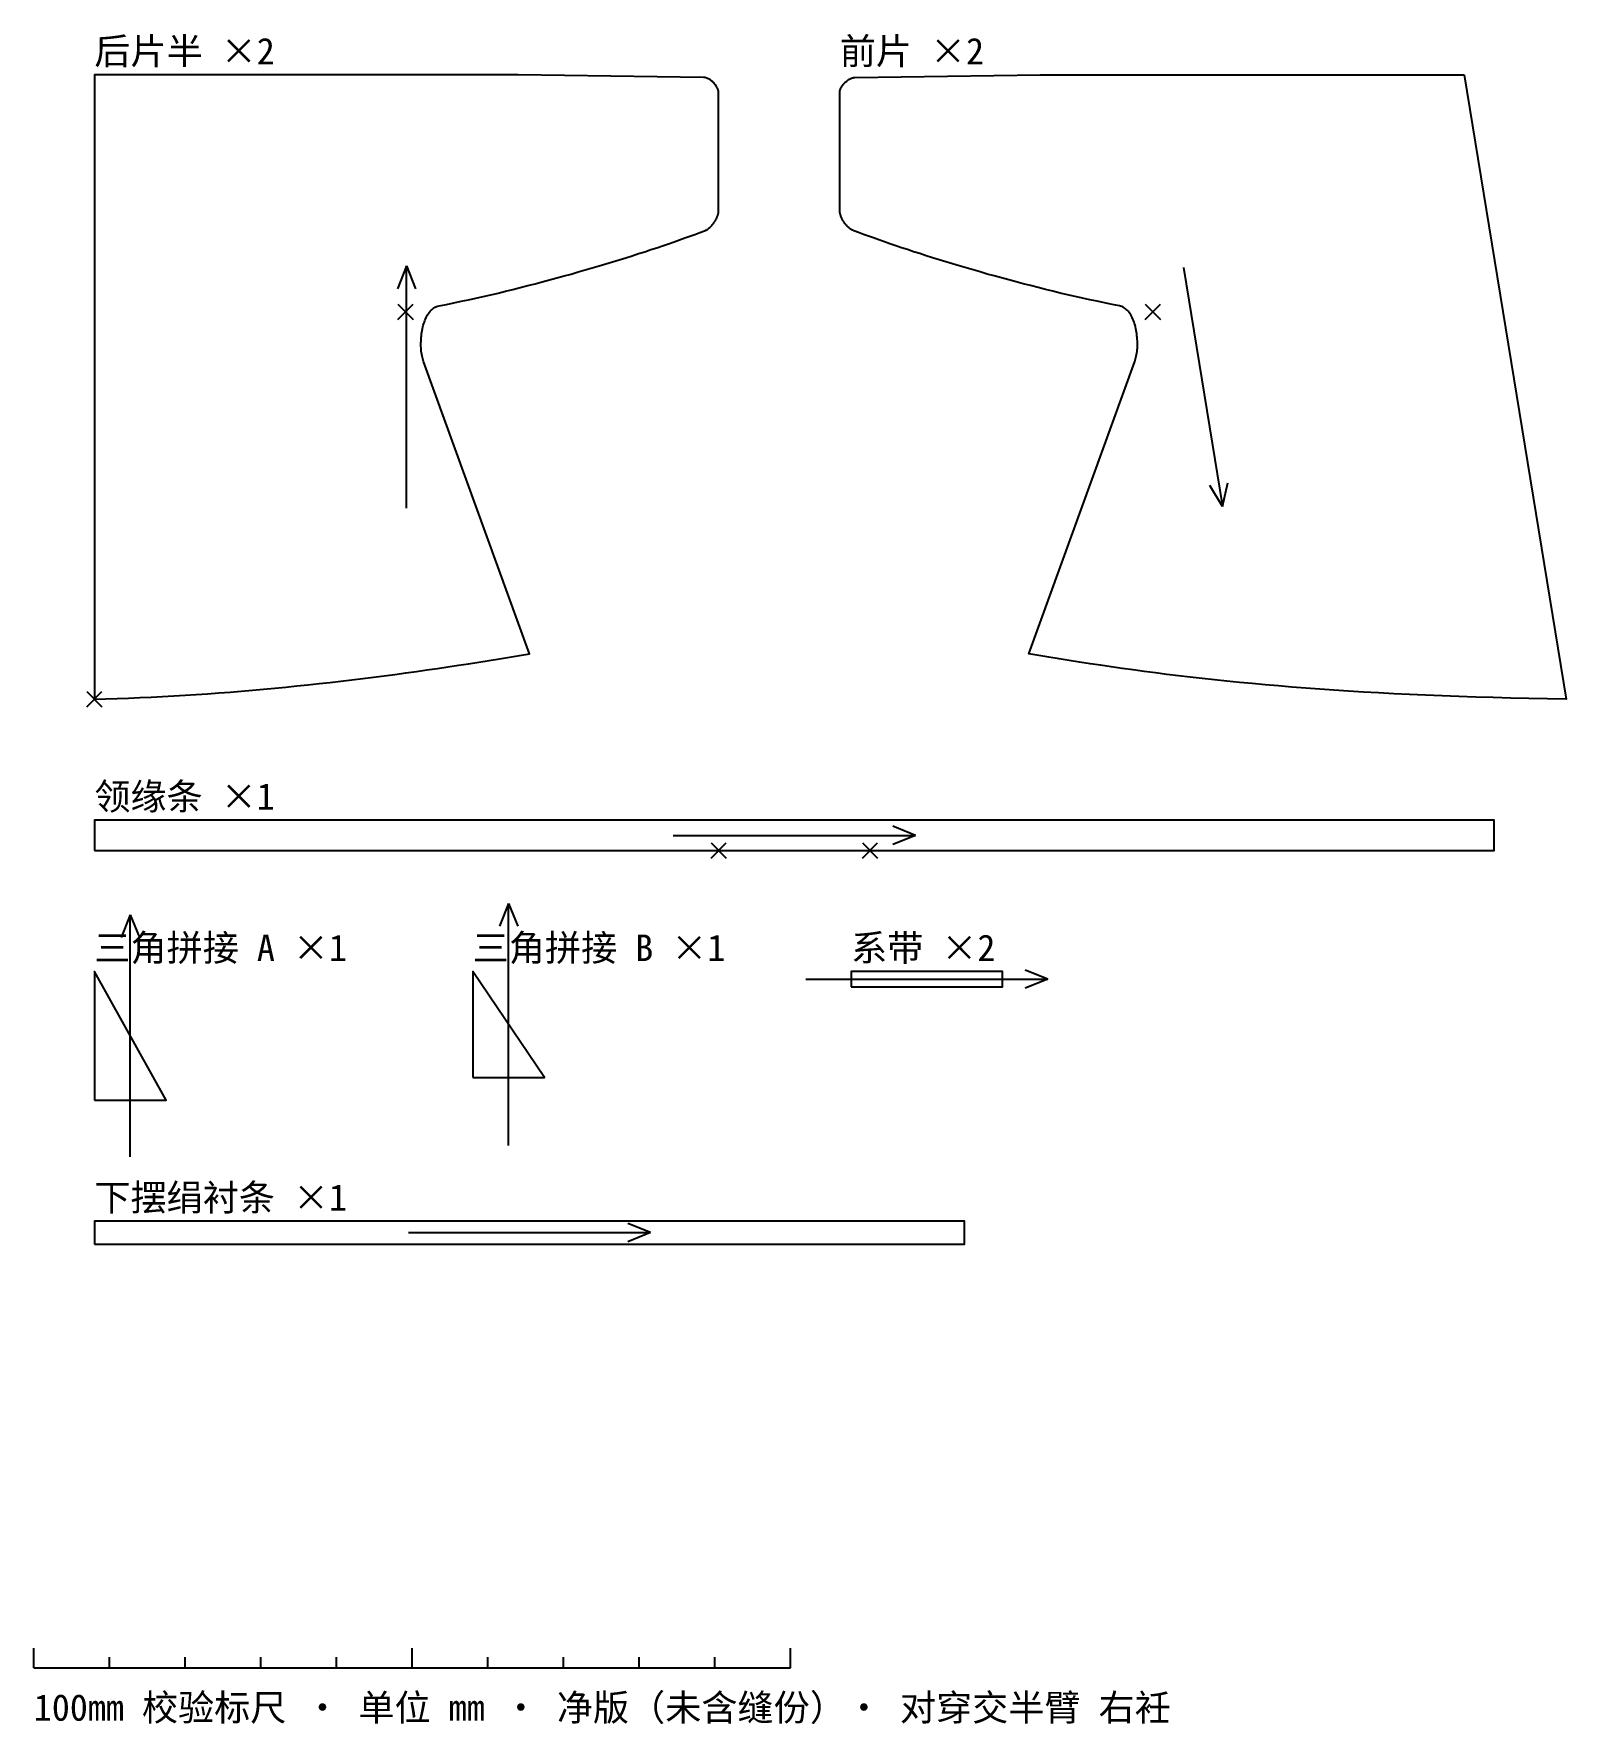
# Model space of a CAD drawing. Header units: millimetres. Extents: x 40 to 2065, y -135 to 2099.
import ezdxf

# ---------------------------------------------------------------- set-up
doc = ezdxf.new("R2010")
doc.units = ezdxf.units.MM
for name, color, linetype in [('CUT_轮廓', 7, 'Continuous'), ('DIM_标注', 4, 'Continuous'), ('GRAIN_布纹', 8, 'Continuous'), ('NOTCH_刀口', 1, 'Continuous'), ('TEXT_文字', 3, 'Continuous')]:
    doc.layers.add(name, color=color, linetype=linetype)
doc.styles.add('CN', font='simsun.ttc')

msp = doc.modelspace()

# ---------------------------------------------------------------- linework, layer by layer
at = {"layer": 'CUT_轮廓'}
for points in [[(120, 1220), (135, 1220.4), (150, 1220.9), (165, 1221.5), (180, 1222.1), (195, 1222.8), (209.9, 1223.5), (224.9, 1224.4), (239.8, 1225.3), (254.7, 1226.2), (269.6, 1227.3), (284.5, 1228.4), (299.3, 1229.5), (314.1, 1230.7), (328.9, 1232), (343.7, 1233.3), (358.4, 1234.6), (373.1, 1236.1), (387.7, 1237.5), (402.3, 1239.1), (416.9, 1240.6), (431.4, 1242.2), (445.8, 1243.9), (460.2, 1245.6), (474.6, 1247.4), (488.9, 1249.2), (503.1, 1251), (517.3, 1252.8), (531.4, 1254.8), (545.5, 1256.7), (559.5, 1258.7), (573.4, 1260.7), (587.2, 1262.7), (601, 1264.8), (614.6, 1266.9), (628.3, 1269), (641.8, 1271.2), (655.2, 1273.3), (668.6, 1275.5), (681.8, 1277.8), (695, 1280), (555, 1666.2), (554.5, 1667.9), (554, 1669.7), (553.5, 1671.5), (553.1, 1673.5), (552.7, 1675.5), (552.4, 1677.6), (552.1, 1679.7), (551.9, 1681.9), (551.7, 1684.1), (551.6, 1686.4), (551.6, 1688.7), (551.6, 1691), (551.7, 1693.3), (551.8, 1695.7), (551.9, 1698), (552.2, 1700.4), (552.5, 1702.7), (552.8, 1705), (553.2, 1707.4), (553.7, 1709.6), (554.2, 1711.9), (554.7, 1714.1), (555.4, 1716.3), (556.1, 1718.4), (556.8, 1720.4), (557.6, 1722.4), (558.5, 1724.3), (559.4, 1726.2), (560.4, 1727.9), (561.5, 1729.6), (562.6, 1731.2), (563.8, 1732.6), (565, 1734), (566.3, 1735.2), (567.7, 1736.3), (569.1, 1737.3), (570.6, 1738.2), (572.2, 1738.9), (573.8, 1739.5), (575.5, 1739.9), (585.2, 1741.8), (594.9, 1743.7), (604.6, 1745.8), (614.4, 1747.9), (624.2, 1750), (634, 1752.2), (643.8, 1754.5), (653.6, 1756.8), (663.4, 1759.1), (673.2, 1761.5), (682.9, 1764), (692.7, 1766.5), (702.4, 1769), (712, 1771.5), (721.6, 1774.1), (731.2, 1776.7), (740.7, 1779.3), (750.1, 1781.9), (759.5, 1784.6), (768.7, 1787.3), (777.9, 1789.9), (787, 1792.6), (796, 1795.3), (804.8, 1798), (813.6, 1800.7), (822.2, 1803.4), (830.7, 1806.1), (839.1, 1808.8), (847.3, 1811.4), (855.4, 1814.1), (863.3, 1816.7), (871, 1819.3), (878.6, 1821.9), (886, 1824.4), (893.2, 1827), (900.3, 1829.5), (907.1, 1831.9), (913.7, 1834.3), (920.2, 1836.7), (926.4, 1839), (927.1, 1839.3), (927.8, 1839.7), (928.5, 1840), (929.2, 1840.4), (929.9, 1840.8), (930.6, 1841.3), (931.3, 1841.8), (931.9, 1842.3), (932.6, 1842.8), (933.3, 1843.4), (933.9, 1844), (934.6, 1844.6), (935.2, 1845.2), (935.8, 1845.9), (936.4, 1846.6), (937, 1847.3), (937.6, 1848), (938.2, 1848.7), (938.7, 1849.5), (939.2, 1850.2), (939.7, 1851), (940.2, 1851.8), (940.7, 1852.6), (941.2, 1853.4), (941.6, 1854.2), (942, 1855), (942.4, 1855.8), (942.8, 1856.6), (943.1, 1857.4), (943.4, 1858.3), (943.7, 1859.1), (944, 1859.9), (944.2, 1860.7), (944.4, 1861.6), (944.6, 1862.4), (944.7, 1863.2), (944.8, 1864), (944.9, 1864.8), (945, 1865.5), (945, 1866.3), (945, 2021.3), (945, 2022), (944.9, 2022.6), (944.8, 2023.3), (944.7, 2024), (944.5, 2024.7), (944.3, 2025.4), (944, 2026.1), (943.8, 2026.8), (943.4, 2027.4), (943.1, 2028.1), (942.7, 2028.8), (942.3, 2029.5), (941.9, 2030.2), (941.5, 2030.9), (941, 2031.5), (940.5, 2032.2), (940, 2032.8), (939.4, 2033.4), (938.9, 2034.1), (938.3, 2034.7), (937.7, 2035.3), (937.1, 2035.8), (936.4, 2036.4), (935.8, 2036.9), (935.2, 2037.4), (934.5, 2037.9), (933.8, 2038.4), (933.2, 2038.8), (932.5, 2039.2), (931.8, 2039.6), (931.1, 2039.9), (930.4, 2040.3), (929.7, 2040.6), (929.1, 2040.8), (928.4, 2041), (927.7, 2041.2), (927, 2041.4), (926.3, 2041.5), (925.7, 2041.5), (925, 2041.6), (680, 2045), (215, 2045), (120, 2045)], [(1930, 2045), (2065, 1220), (2040.1, 1220.4), (2015.7, 1220.9), (1991.9, 1221.5), (1968.4, 1222.1), (1945.5, 1222.8), (1923, 1223.5), (1900.9, 1224.4), (1879.3, 1225.3), (1858.1, 1226.2), (1837.3, 1227.3), (1817, 1228.4), (1797, 1229.5), (1777.4, 1230.7), (1758.1, 1232), (1739.3, 1233.3), (1720.8, 1234.6), (1702.6, 1236.1), (1684.7, 1237.5), (1667.2, 1239.1), (1650, 1240.6), (1633.1, 1242.2), (1616.5, 1243.9), (1600.1, 1245.6), (1584, 1247.4), (1568.2, 1249.2), (1552.7, 1251), (1537.3, 1252.8), (1522.2, 1254.8), (1507.3, 1256.7), (1492.7, 1258.7), (1478.2, 1260.7), (1463.9, 1262.7), (1449.8, 1264.8), (1435.8, 1266.9), (1422, 1269), (1408.4, 1271.2), (1394.8, 1273.3), (1381.5, 1275.5), (1368.2, 1277.8), (1355, 1280), (1495, 1666.2), (1495.5, 1667.9), (1496, 1669.7), (1496.5, 1671.5), (1496.9, 1673.5), (1497.3, 1675.5), (1497.6, 1677.6), (1497.9, 1679.7), (1498.1, 1681.9), (1498.3, 1684.1), (1498.4, 1686.4), (1498.4, 1688.7), (1498.4, 1691), (1498.3, 1693.3), (1498.2, 1695.7), (1498.1, 1698), (1497.8, 1700.4), (1497.5, 1702.7), (1497.2, 1705), (1496.8, 1707.4), (1496.3, 1709.6), (1495.8, 1711.9), (1495.3, 1714.1), (1494.6, 1716.3), (1493.9, 1718.4), (1493.2, 1720.4), (1492.4, 1722.4), (1491.5, 1724.3), (1490.6, 1726.2), (1489.6, 1727.9), (1488.5, 1729.6), (1487.4, 1731.2), (1486.2, 1732.6), (1485, 1734), (1483.7, 1735.2), (1482.3, 1736.3), (1480.9, 1737.3), (1479.4, 1738.2), (1477.8, 1738.9), (1476.2, 1739.5), (1474.5, 1739.9), (1464.8, 1741.8), (1455.1, 1743.7), (1445.4, 1745.8), (1435.6, 1747.9), (1425.8, 1750), (1416, 1752.2), (1406.2, 1754.5), (1396.4, 1756.8), (1386.6, 1759.1), (1376.8, 1761.5), (1367.1, 1764), (1357.3, 1766.5), (1347.6, 1769), (1338, 1771.5), (1328.4, 1774.1), (1318.8, 1776.7), (1309.3, 1779.3), (1299.9, 1781.9), (1290.5, 1784.6), (1281.3, 1787.3), (1272.1, 1789.9), (1263, 1792.6), (1254, 1795.3), (1245.2, 1798), (1236.4, 1800.7), (1227.8, 1803.4), (1219.3, 1806.1), (1210.9, 1808.8), (1202.7, 1811.4), (1194.6, 1814.1), (1186.7, 1816.7), (1179, 1819.3), (1171.4, 1821.9), (1164, 1824.4), (1156.8, 1827), (1149.7, 1829.5), (1142.9, 1831.9), (1136.3, 1834.3), (1129.8, 1836.7), (1123.6, 1839), (1122.9, 1839.3), (1122.2, 1839.7), (1121.5, 1840), (1120.8, 1840.4), (1120.1, 1840.8), (1119.4, 1841.3), (1118.7, 1841.8), (1118.1, 1842.3), (1117.4, 1842.8), (1116.7, 1843.4), (1116.1, 1844), (1115.4, 1844.6), (1114.8, 1845.2), (1114.2, 1845.9), (1113.6, 1846.6), (1113, 1847.3), (1112.4, 1848), (1111.8, 1848.7), (1111.3, 1849.5), (1110.8, 1850.2), (1110.3, 1851), (1109.8, 1851.8), (1109.3, 1852.6), (1108.8, 1853.4), (1108.4, 1854.2), (1108, 1855), (1107.6, 1855.8), (1107.2, 1856.6), (1106.9, 1857.4), (1106.6, 1858.3), (1106.3, 1859.1), (1106, 1859.9), (1105.8, 1860.7), (1105.6, 1861.6), (1105.4, 1862.4), (1105.3, 1863.2), (1105.2, 1864), (1105.1, 1864.8), (1105, 1865.5), (1105, 1866.3), (1105, 2021.3), (1105, 2022), (1105.1, 2022.6), (1105.2, 2023.3), (1105.3, 2024), (1105.5, 2024.7), (1105.7, 2025.4), (1106, 2026.1), (1106.2, 2026.8), (1106.6, 2027.4), (1106.9, 2028.1), (1107.3, 2028.8), (1107.7, 2029.5), (1108.1, 2030.2), (1108.5, 2030.9), (1109, 2031.5), (1109.5, 2032.2), (1110, 2032.8), (1110.6, 2033.4), (1111.1, 2034.1), (1111.7, 2034.7), (1112.3, 2035.3), (1112.9, 2035.8), (1113.6, 2036.4), (1114.2, 2036.9), (1114.8, 2037.4), (1115.5, 2037.9), (1116.2, 2038.4), (1116.8, 2038.8), (1117.5, 2039.2), (1118.2, 2039.6), (1118.9, 2039.9), (1119.6, 2040.3), (1120.3, 2040.6), (1120.9, 2040.8), (1121.6, 2041), (1122.3, 2041.2), (1123, 2041.4), (1123.7, 2041.5), (1124.3, 2041.5), (1125, 2041.6), (1370, 2045), (1930, 2045)], [(120, 1020), (1970, 1020), (1970, 1060), (120, 1060)], [(120, 690), (215, 690), (120, 860)], [(620, 720), (715, 720), (620, 860)], [(1120, 840), (1320, 840), (1320, 860), (1120, 860)], [(120, 500), (1270, 500), (1270, 530), (120, 530)]]:
    msp.add_lwpolyline(points, close=True, dxfattribs=at)
at = {"layer": 'DIM_标注'}
for p, q in [((40, -60), (40, -34)), ((540, -60), (540, -34)), ((1040, -60), (1040, -34)), ((40, -60), (1040, -60)), ((140, -60), (140, -46)), ((240, -60), (240, -46)), ((340, -60), (340, -46)), ((440, -60), (440, -46)), ((640, -60), (640, -46)), ((740, -60), (740, -46)), ((840, -60), (840, -46)), ((940, -60), (940, -46))]:
    msp.add_line(p, q, dxfattribs=at)
at = {"layer": 'GRAIN_布纹'}
for p, q in [((532.5, 1792.5), (520.5, 1762.5)), ((532.5, 1472.5), (532.5, 1792.5)), ((532.5, 1792.5), (544.5, 1762.5)), ((1559.1, 1790.4), (1610.9, 1474.6)), ((1610.9, 1474.6), (1594.2, 1502.3)), ((1610.9, 1474.6), (1617.9, 1506.1)), ((1205, 1040), (1175, 1052)), ((885, 1040), (1205, 1040)), ((1205, 1040), (1175, 1028)), ((667.5, 950), (655.5, 920)), ((667.5, 630), (667.5, 950)), ((667.5, 950), (679.5, 920)), ((167.5, 935), (155.5, 905)), ((167.5, 615), (167.5, 935)), ((167.5, 935), (179.5, 905)), ((1060, 850), (1380, 850)), ((1380, 850), (1350, 862)), ((1380, 850), (1350, 838)), ((535, 515), (855, 515)), ((855, 515), (825, 527)), ((855, 515), (825, 503))]:
    msp.add_line(p, q, dxfattribs=at)
at = {"layer": 'NOTCH_刀口'}
for p, q in [((521.2, 1722), (541.2, 1742)), ((521.2, 1742), (541.2, 1722)), ((1508.8, 1722), (1528.8, 1742)), ((1508.8, 1742), (1528.8, 1722)), ((110, 1210), (130, 1230)), ((110, 1230), (130, 1210)), ((935, 1010), (955, 1030)), ((935, 1030), (955, 1010)), ((1135, 1010), (1155, 1030)), ((1135, 1030), (1155, 1010))]:
    msp.add_line(p, q, dxfattribs=at)

# ---------------------------------------------------------------- texts
at = {"layer": 'TEXT_文字', "style": 'CN'}
for s, p in [('后片半 ×2', (120, 2059)), ('前片 ×2', (1105, 2059)), ('领缘条 ×1', (120, 1074)), ('三角拼接 A ×1', (120, 874)), ('三角拼接 B ×1', (620, 874)), ('系带 ×2', (1120, 874)), ('下摆绢衬条 ×1', (120, 544)), ('100mm 校验标尺 · 单位 mm · 净版（未含缝份）· 对穿交半臂 右衽', (40, -130))]:
    msp.add_text(s, height=35, dxfattribs=at).set_placement(p)

doc.saveas('drawing.dxf')
